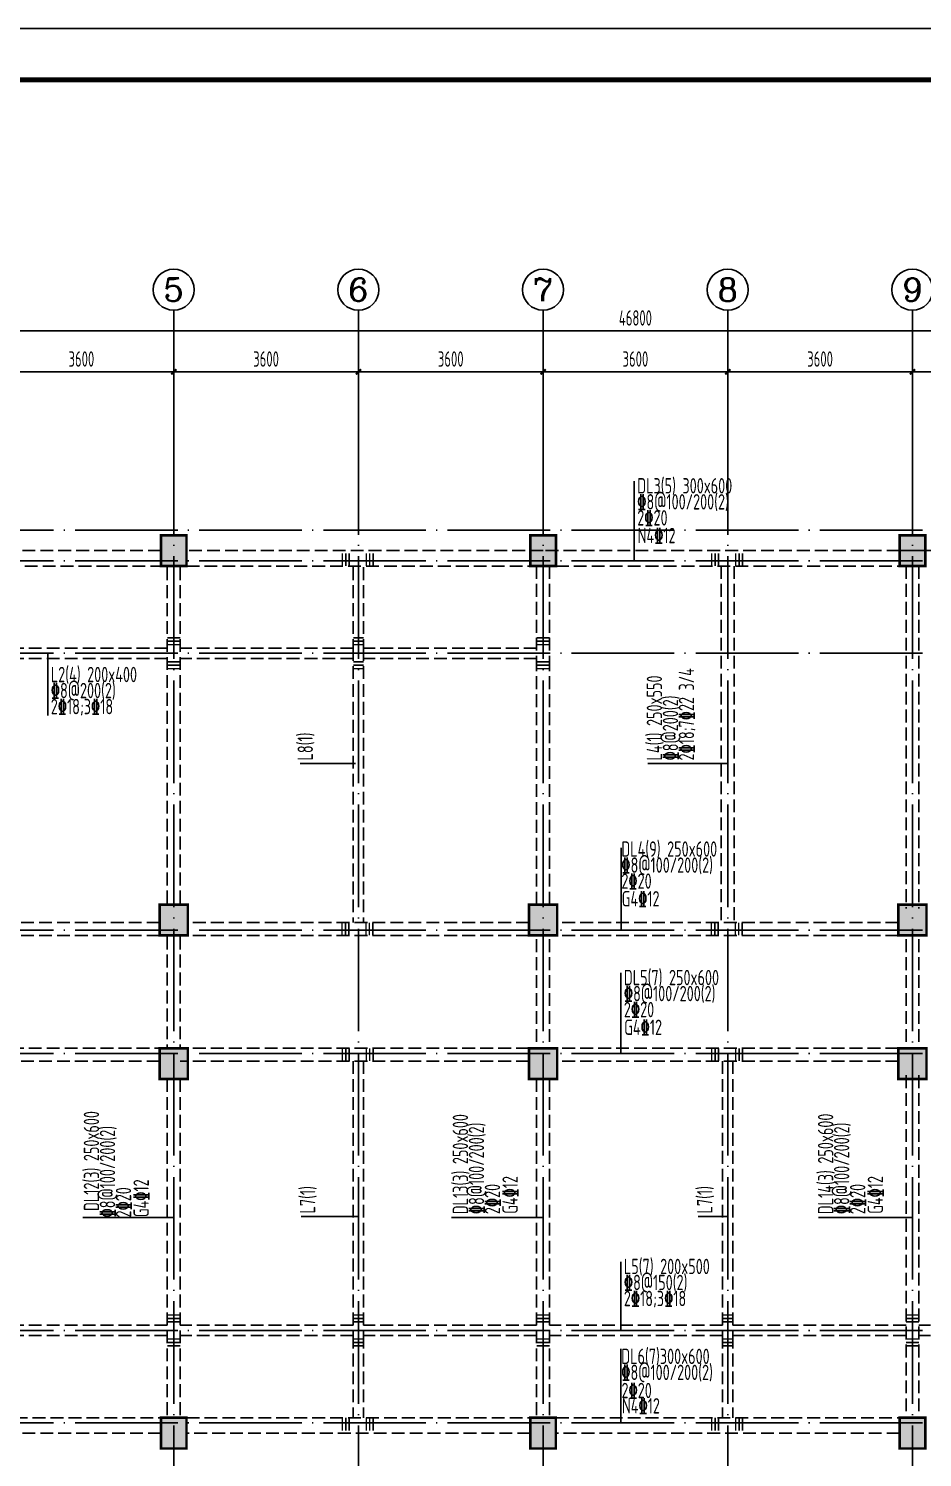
# Model space of a CAD drawing. Extents: x 127019 to 780419, y 327305 to 369305.
# Drawn here: x 382516 to 399941, y 341455 to 369305 of the extents above; entities that cross this region are included whole.
import ezdxf
from ezdxf.enums import TextEntityAlignment as Align

# ---------------------------------------------------------------- set-up
doc = ezdxf.new("R2010")
doc.units = 0
doc.header["$LTSCALE"] = 1000
doc.header["$MEASUREMENT"] = 0
for name, pattern in [('CONTINOUS', [0]), ('DASH', [0.35, 0.25, -0.1]), ('DOTE', [2.42, 2, -0.2, 0.02, -0.2])]:
    doc.linetypes.add(name, pattern=pattern)
doc.layers.get('0').update_dxf_attribs({"linetype": 'CONTINUOUS'})
doc.layers.get('Defpoints').update_dxf_attribs({"linetype": 'CONTINUOUS'})
for name, color, linetype in [('2106', 2, 'CONTINUOUS'), ('AXIS_TEXT', 7, 'CONTINUOUS'), ('COLU', 7, 'CONTINUOUS'), ('COLUMN', 7, 'CONTINUOUS'), ('DIM', 3, 'CONTINUOUS'), ('DOTE', 8, 'DOTE'), ('PUB_TITLE', 4, 'CONTINUOUS'), ('REIN', 1, 'CONTINUOUS'), ('柱涂实', 54, 'CONTINUOUS'), ('梁', 4, 'CONTINUOUS'), ('梁虚线', 4, 'DASH'), ('梁集中标注', 2, 'CONTINUOUS')]:
    doc.layers.add(name, color=color, linetype=linetype)
doc.styles.add('COMPLEX', font='COMPLEX.shx')
doc.styles.add('TSSD_Dimension', font='gbxwxt.shx', dxfattribs={"width": 0.7, "bigfont": 'gbhzfs.shx'})
doc.styles.add('TSSD_Rein', font='tssdeng.shx', dxfattribs={"width": 0.6, "bigfont": 'gbhzfs.shx'})
doc.dimstyles.new('TSSD_100_100', dxfattribs={"dimtxt": 300, "dimasz": 100, "dimexe": 100, "dimexo": 250, "dimgap": 100, "dimtad": 1, "dimdec": 0, "dimzin": 0, "dimdsep": 46, "dimtxsty": 'TSSD_Dimension', "dimblk": 'ARCHTICK', "dimcen": 0, "dimdle": 100, "dimclrt": 7, "dimadec": 0, "dimazin": 0, "dimtfac": 1, "dimtdec": 0, "dimtix": 1, "dimtmove": 2, "dimatfit": 3, "dimfxl": 0, "dimtolj": 1, "dimtzin": 0, "dimarcsym": 0})

# ---------------------------------------------------------------- blocks, each defined once
blk = doc.blocks.new('_ArchTick')
at = {"color": 0, "linetype": 'ByBlock', "const_width": 0.4}
blk.add_lwpolyline([(-0.5, -0.5), (0.5, 0.5)], dxfattribs=at)
blk = doc.blocks.new('*D892')
at = {"layer": 'Defpoints', "color": 0, "transparency": 16777216}
for p in [(396146, 362615), (396146, 361190), (399746, 361190)]:
    blk.add_point(p, dxfattribs=at)
at = {"layer": 'DIM', "color": 0, "lineweight": -2, "transparency": 16777216}
for p, q in [((399846, 362615), (396046, 362615)), ((396146, 361440), (396146, 362715)), ((399746, 361440), (399746, 362715))]:
    blk.add_line(p, q, dxfattribs=at)
at = {"layer": 'DIM', "color": 0, "lineweight": -2, "transparency": 16777216, "xscale": 100, "yscale": 100, "zscale": 100, "rotation": 180}
blk.add_blockref('_ArchTick', (396146, 362615), dxfattribs=at)
at = {"layer": 'DIM', "color": 0, "lineweight": -2, "transparency": 16777216, "xscale": 100, "yscale": 100, "zscale": 100}
blk.add_blockref('_ArchTick', (399746, 362615), dxfattribs=at)
at = {"layer": 'DIM', "color": 7, "transparency": 16777216, "insert": (397946, 362865), "char_height": 300, "attachment_point": 5, "style": 'TSSD_Dimension'}
blk.add_mtext('\\A1;3600', dxfattribs=at)
blk = doc.blocks.new('_axiso')
blk.add_circle((0, 0), 0.5)
at = {"layer": 'AXIS_TEXT', "style": 'COMPLEX', "width": 1.041667}
blk.add_attdef('A', text='', height=0.56, dxfattribs=at).set_placement((-0.25, -0.28), (0.25, -0.28), align=Align.FIT)
blk = doc.blocks.new('*D902')
at = {"layer": 'Defpoints', "color": 0, "transparency": 16777216}
for p in [(388946, 362615), (388946, 361190), (392546, 361190)]:
    blk.add_point(p, dxfattribs=at)
at = {"layer": 'DIM', "color": 0, "lineweight": -2, "transparency": 16777216}
for p, q in [((392646, 362615), (388846, 362615)), ((388946, 361440), (388946, 362715)), ((392546, 361440), (392546, 362715))]:
    blk.add_line(p, q, dxfattribs=at)
at = {"layer": 'DIM', "color": 0, "lineweight": -2, "transparency": 16777216, "xscale": 100, "yscale": 100, "zscale": 100, "rotation": 180}
blk.add_blockref('_ArchTick', (388946, 362615), dxfattribs=at)
at = {"layer": 'DIM', "color": 0, "lineweight": -2, "transparency": 16777216, "xscale": 100, "yscale": 100, "zscale": 100}
blk.add_blockref('_ArchTick', (392546, 362615), dxfattribs=at)
at = {"layer": 'DIM', "color": 7, "transparency": 16777216, "insert": (390746, 362865), "char_height": 300, "attachment_point": 5, "style": 'TSSD_Dimension'}
blk.add_mtext('\\A1;3600', dxfattribs=at)
blk = doc.blocks.new('*D903')
at = {"layer": 'Defpoints', "color": 0, "transparency": 16777216}
for p in [(381746, 362615), (381746, 361190), (385346, 361190)]:
    blk.add_point(p, dxfattribs=at)
at = {"layer": 'DIM', "color": 0, "lineweight": -2, "transparency": 16777216}
for p, q in [((385446, 362615), (381646, 362615)), ((381746, 361440), (381746, 362715)), ((385346, 361440), (385346, 362715))]:
    blk.add_line(p, q, dxfattribs=at)
at = {"layer": 'DIM', "color": 0, "lineweight": -2, "transparency": 16777216, "xscale": 100, "yscale": 100, "zscale": 100, "rotation": 180}
blk.add_blockref('_ArchTick', (381746, 362615), dxfattribs=at)
at = {"layer": 'DIM', "color": 0, "lineweight": -2, "transparency": 16777216, "xscale": 100, "yscale": 100, "zscale": 100}
blk.add_blockref('_ArchTick', (385346, 362615), dxfattribs=at)
at = {"layer": 'DIM', "color": 7, "transparency": 16777216, "insert": (383546, 362865), "char_height": 300, "attachment_point": 5, "style": 'TSSD_Dimension'}
blk.add_mtext('\\A1;3600', dxfattribs=at)
blk = doc.blocks.new('*D906')
at = {"layer": 'Defpoints', "color": 0, "transparency": 16777216}
for p in [(370946, 363415), (370946, 361190), (417746, 361190)]:
    blk.add_point(p, dxfattribs=at)
at = {"layer": 'DIM', "color": 0, "lineweight": -2, "transparency": 16777216}
for p, q in [((370946, 361440), (370946, 363515)), ((417746, 361440), (417746, 363515)), ((417846, 363415), (370846, 363415))]:
    blk.add_line(p, q, dxfattribs=at)
at = {"layer": 'DIM', "color": 0, "lineweight": -2, "transparency": 16777216, "xscale": 100, "yscale": 100, "zscale": 100}
for p, rotation in [((370946, 363415), 179.9999999999991), ((417746, 363415), 359.9999999999991)]:
    blk.add_blockref('_ArchTick', p, dxfattribs=dict(at, rotation=rotation))
at = {"layer": 'DIM', "color": 7, "transparency": 16777216, "insert": (394346, 363665), "char_height": 300, "attachment_point": 5, "style": 'TSSD_Dimension'}
blk.add_mtext('\\A1;46800', dxfattribs=at)
blk = doc.blocks.new('A$C5E704440')
at = {"layer": '2106', "color": 8}
for points in [[(14650, 500), (14150, 500), (14650, -100), (14150, -100)], [(21850, 500), (21350, 500), (21850, -100), (21350, -100)], [(29050, 500), (28550, 500), (29050, -100), (28550, -100)], [(14675, -6700), (14125, -6700), (14675, -7300), (14125, -7300)], [(21875, -6700), (21325, -6700), (21875, -7300), (21325, -7300)], [(29075, -6700), (28525, -6700), (29075, -7300), (28525, -7300)], [(14675, -9500), (14125, -9500), (14675, -10100), (14125, -10100)], [(21875, -9500), (21325, -9500), (21875, -10100), (21325, -10100)], [(29075, -9500), (28525, -9500), (29075, -10100), (28525, -10100)], [(14650, -16700), (14150, -16700), (14650, -17300), (14150, -17300)], [(21850, -16700), (21350, -16700), (21850, -17300), (21350, -17300)], [(29050, -16700), (28550, -16700), (29050, -17300), (28550, -17300)]]:
    blk.add_solid(points, dxfattribs=at)
at = {"layer": 'COLUMN'}
for points in [[(14150, -100), (14650, -100), (14650, 500), (14150, 500)], [(21350, -100), (21850, -100), (21850, 500), (21350, 500)], [(28550, -100), (29050, -100), (29050, 500), (28550, 500)], [(14675, -6700), (14125, -6700), (14125, -7300), (14675, -7300)], [(21325, -7300), (21875, -7300), (21875, -6700), (21325, -6700)], [(28525, -7300), (29075, -7300), (29075, -6700), (28525, -6700)], [(14125, -10100), (14675, -10100), (14675, -9500), (14125, -9500)], [(21325, -10100), (21875, -10100), (21875, -9500), (21325, -9500)], [(28525, -10100), (29075, -10100), (29075, -9500), (28525, -9500)], [(14650, -17300), (14150, -17300), (14150, -16700), (14650, -16700)], [(21850, -17300), (21350, -17300), (21350, -16700), (21850, -16700)], [(29050, -17300), (28550, -17300), (28550, -16700), (29050, -16700)]]:
    blk.add_lwpolyline(points, close=True, dxfattribs=at)
blk = doc.blocks.new('*D918')
at = {"layer": 'Defpoints', "color": 0, "transparency": 16777216}
for p in [(385346, 362615), (385346, 361190), (388946, 361190)]:
    blk.add_point(p, dxfattribs=at)
at = {"layer": 'DIM', "color": 0, "lineweight": -2, "transparency": 16777216}
for p, q in [((389046, 362615), (385246, 362615)), ((385346, 361440), (385346, 362715)), ((388946, 361440), (388946, 362715))]:
    blk.add_line(p, q, dxfattribs=at)
at = {"layer": 'DIM', "color": 0, "lineweight": -2, "transparency": 16777216, "xscale": 100, "yscale": 100, "zscale": 100, "rotation": 180}
blk.add_blockref('_ArchTick', (385346, 362615), dxfattribs=at)
at = {"layer": 'DIM', "color": 0, "lineweight": -2, "transparency": 16777216, "xscale": 100, "yscale": 100, "zscale": 100}
blk.add_blockref('_ArchTick', (388946, 362615), dxfattribs=at)
at = {"layer": 'DIM', "color": 7, "transparency": 16777216, "insert": (387146, 362865), "char_height": 300, "attachment_point": 5, "style": 'TSSD_Dimension'}
blk.add_mtext('\\A1;3600', dxfattribs=at)
blk = doc.blocks.new('*D919')
at = {"layer": 'Defpoints', "color": 0, "transparency": 16777216}
for p in [(392546, 362615), (392546, 361190), (396146, 361190)]:
    blk.add_point(p, dxfattribs=at)
at = {"layer": 'DIM', "color": 0, "lineweight": -2, "transparency": 16777216}
for p, q in [((396246, 362615), (392446, 362615)), ((392546, 361440), (392546, 362715)), ((396146, 361440), (396146, 362715))]:
    blk.add_line(p, q, dxfattribs=at)
at = {"layer": 'DIM', "color": 0, "lineweight": -2, "transparency": 16777216, "xscale": 100, "yscale": 100, "zscale": 100, "rotation": 180}
blk.add_blockref('_ArchTick', (392546, 362615), dxfattribs=at)
at = {"layer": 'DIM', "color": 0, "lineweight": -2, "transparency": 16777216, "xscale": 100, "yscale": 100, "zscale": 100}
blk.add_blockref('_ArchTick', (396146, 362615), dxfattribs=at)
at = {"layer": 'DIM', "color": 7, "transparency": 16777216, "insert": (394346, 362865), "char_height": 300, "attachment_point": 5, "style": 'TSSD_Dimension'}
blk.add_mtext('\\A1;3600', dxfattribs=at)
blk = doc.blocks.new('*D920')
at = {"layer": 'Defpoints', "color": 0, "transparency": 16777216}
for p in [(399746, 362615), (399746, 361190), (403346, 361190)]:
    blk.add_point(p, dxfattribs=at)
at = {"layer": 'DIM', "color": 0, "lineweight": -2, "transparency": 16777216}
for p, q in [((403446, 362615), (399646, 362615)), ((399746, 361440), (399746, 362715)), ((403346, 361440), (403346, 362715))]:
    blk.add_line(p, q, dxfattribs=at)
at = {"layer": 'DIM', "color": 0, "lineweight": -2, "transparency": 16777216, "xscale": 100, "yscale": 100, "zscale": 100, "rotation": 180}
blk.add_blockref('_ArchTick', (399746, 362615), dxfattribs=at)
at = {"layer": 'DIM', "color": 0, "lineweight": -2, "transparency": 16777216, "xscale": 100, "yscale": 100, "zscale": 100}
blk.add_blockref('_ArchTick', (403346, 362615), dxfattribs=at)
at = {"layer": 'DIM', "color": 7, "transparency": 16777216, "insert": (401546, 362865), "char_height": 300, "attachment_point": 5, "style": 'TSSD_Dimension'}
blk.add_mtext('\\A1;3600', dxfattribs=at)

msp = doc.modelspace()

# ---------------------------------------------------------------- linework, layer by layer
at = {"layer": 'COLU', "const_width": 50}
for points in [[(385095.9, 359430), (385595.9, 359430), (385595.9, 358830), (385095.9, 358830)], [(392296.9, 359430), (392796.9, 359430), (392796.9, 358830), (392296.9, 358830)], [(399496.9, 359430), (399996.9, 359430), (399996.9, 358830), (399496.9, 358830)], [(385070.9, 352230), (385620.9, 352230), (385620.9, 351630), (385070.9, 351630)], [(392270.9, 352230), (392820.9, 352230), (392820.9, 351630), (392270.9, 351630)], [(399470.9, 352230), (400020.9, 352230), (400020.9, 351630), (399470.9, 351630)], [(385070.9, 349430), (385620.9, 349430), (385620.9, 348830), (385070.9, 348830)], [(392270.9, 349430), (392820.9, 349430), (392820.9, 348830), (392270.9, 348830)], [(399470.9, 349430), (400020.9, 349430), (400020.9, 348830), (399470.9, 348830)], [(385095.6, 342230), (385595.6, 342230), (385595.6, 341630), (385095.6, 341630)], [(392295.6, 342230), (392795.6, 342230), (392795.6, 341630), (392295.6, 341630)], [(399495.6, 342230), (399995.6, 342230), (399995.6, 341630), (399495.6, 341630)]]:
    msp.add_lwpolyline(points, close=True, dxfattribs=at)
at = {"layer": 'DIM'}
for p, q in [((385345.9, 363815.2), (385345.9, 361490.2)), ((388945.9, 363815.2), (388945.9, 361490.2)), ((392545.9, 363815.2), (392545.9, 361490.2)), ((396145.9, 363815.2), (396145.9, 361490.2)), ((399745.9, 363815.2), (399745.9, 361490.2))]:
    msp.add_line(p, q, dxfattribs=at)
at = {"layer": 'DOTE'}
for p, q in [((385345.9, 361440.2), (385345.9, 339619.8)), ((388945.9, 361440.2), (388945.9, 339619.8)), ((392545.9, 361440.2), (392545.9, 339619.8)), ((396145.9, 361440.2), (396145.9, 339619.8)), ((399745.9, 361440.2), (399745.9, 339619.8)), ((419303.2, 359530), (369533.5, 359530)), ((419303.2, 358930), (369699.6, 358930)), ((419303.2, 357130), (369699.6, 357130)), ((419303.2, 351730), (369699.6, 351730)), ((419303.2, 349330), (369699.6, 349330)), ((419303.2, 343930), (369699.6, 343930)), ((419303.2, 342130), (369699.6, 342130))]:
    msp.add_line(p, q, dxfattribs=at)
at = {"layer": 'PUB_TITLE'}
msp.add_lwpolyline([(364619.2, 327305.3), (424019.2, 327305.3), (424019.2, 369305.3), (364619.2, 369305.3)], close=True, dxfattribs=at)
at = {"layer": 'PUB_TITLE', "const_width": 100}
msp.add_lwpolyline([(365613.9, 328305.3), (423013.9, 328305.3), (423013.9, 368305.3), (365613.9, 368305.3)], close=True, dxfattribs=at)
at = {"layer": 'REIN', "const_width": 30}
for points in [[(388633.4, 358830), (388633.4, 359080)], [(388633.4, 358829.3), (388633.4, 359054.3)], [(388700, 358830), (388700, 359080)], [(388700, 358829.3), (388700, 359054.3)], [(388766.7, 358830), (388766.7, 359080)], [(388766.7, 358829.3), (388766.7, 359054.3)], [(389100, 358830), (389100, 359080)], [(389100, 358829.3), (389100, 359054.3)], [(389166.7, 358830), (389166.7, 359080)], [(389166.7, 358829.3), (389166.7, 359054.3)], [(389233.4, 358830), (389233.4, 359080)], [(389233.4, 358829.3), (389233.4, 359054.3)], [(395833.4, 358830), (395833.4, 359080)], [(395833.4, 358829.3), (395833.4, 359054.3)], [(395900, 358830), (395900, 359080)], [(395900, 358829.3), (395900, 359054.3)], [(395966.7, 358830), (395966.7, 359080)], [(395966.7, 358829.3), (395966.7, 359054.3)], [(396300, 358830), (396300, 359080)], [(396300, 358829.3), (396300, 359054.3)], [(396366.7, 358830), (396366.7, 359080)], [(396366.7, 358829.3), (396366.7, 359054.3)], [(396433.4, 358830), (396433.4, 359080)], [(396433.4, 358829.3), (396433.4, 359054.3)], [(385220.9, 357430), (385445.9, 357430)], [(385220.9, 357363.3), (385445.9, 357363.3)], [(385221.6, 357430), (385471.6, 357430)], [(385221.6, 357363.3), (385471.6, 357363.3)], [(388845.4, 357430), (389045.4, 357430)], [(388845.4, 357363.3), (389045.4, 357363.3)], [(392420.9, 357430), (392645.9, 357430)], [(392420.9, 357363.3), (392645.9, 357363.3)], [(392421.6, 357430), (392671.6, 357430)], [(392421.6, 357363.3), (392671.6, 357363.3)], [(385220.9, 357296.7), (385445.9, 357296.7)], [(385221.6, 357296.7), (385471.6, 357296.7)], [(388845.4, 357296.7), (389045.4, 357296.7)], [(392420.9, 357296.7), (392645.9, 357296.7)], [(392421.6, 357296.7), (392671.6, 357296.7)], [(385220.9, 356963.3), (385445.9, 356963.3)], [(385220.9, 356896.7), (385445.9, 356896.7)], [(385220.9, 356830), (385445.9, 356830)], [(385221.6, 356963.3), (385471.6, 356963.3)], [(385221.6, 356896.7), (385471.6, 356896.7)], [(385221.6, 356830), (385471.6, 356830)], [(388845.4, 356963.3), (389045.4, 356963.3)], [(388845.4, 356896.7), (389045.4, 356896.7)], [(388845.4, 356830), (389045.4, 356830)], [(392420.9, 356963.3), (392645.9, 356963.3)], [(392420.9, 356896.7), (392645.9, 356896.7)], [(392420.9, 356830), (392645.9, 356830)], [(392421.6, 356963.3), (392671.6, 356963.3)], [(392421.6, 356896.7), (392671.6, 356896.7)], [(392421.6, 356830), (392671.6, 356830)], [(388626.5, 351630.7), (388626.5, 351880.7)], [(388626.5, 351630), (388626.5, 351855)], [(388693.2, 351630.7), (388693.2, 351880.7)], [(388693.2, 351630), (388693.2, 351855)], [(388759.9, 351630.7), (388759.9, 351880.7)], [(388759.9, 351630), (388759.9, 351855)], [(389093.2, 351630.7), (389093.2, 351880.7)], [(389093.2, 351630), (389093.2, 351855)], [(389159.9, 351630.7), (389159.9, 351880.7)], [(389159.9, 351630), (389159.9, 351855)], [(389226.5, 351630.7), (389226.5, 351880.7)], [(389226.5, 351630), (389226.5, 351855)], [(395826.5, 351630.7), (395826.5, 351880.7)], [(395826.5, 351630), (395826.5, 351855)], [(395893.2, 351630.7), (395893.2, 351880.7)], [(395893.2, 351630), (395893.2, 351855)], [(395959.9, 351630.7), (395959.9, 351880.7)], [(395959.9, 351630), (395959.9, 351855)], [(396293.2, 351630.7), (396293.2, 351880.7)], [(396293.2, 351630), (396293.2, 351855)], [(396359.9, 351630.7), (396359.9, 351880.7)], [(396359.9, 351630), (396359.9, 351855)], [(396426.5, 351630.7), (396426.5, 351880.7)], [(396426.5, 351630), (396426.5, 351855)], [(388633.4, 349180), (388633.4, 349430)], [(388633.4, 349179.3), (388633.4, 349404.3)], [(388700, 349180), (388700, 349430)], [(388700, 349179.3), (388700, 349404.3)], [(388766.7, 349180), (388766.7, 349430)], [(388766.7, 349179.3), (388766.7, 349404.3)], [(389100, 349180), (389100, 349430)], [(389100, 349179.3), (389100, 349404.3)], [(389166.7, 349180), (389166.7, 349430)], [(389166.7, 349179.3), (389166.7, 349404.3)], [(389233.4, 349180), (389233.4, 349430)], [(389233.4, 349179.3), (389233.4, 349404.3)], [(395833.4, 349180), (395833.4, 349430)], [(395833.4, 349179.3), (395833.4, 349404.3)], [(395900, 349180), (395900, 349430)], [(395900, 349179.3), (395900, 349404.3)], [(395966.7, 349180), (395966.7, 349430)], [(395966.7, 349179.3), (395966.7, 349404.3)], [(396300, 349180), (396300, 349430)], [(396300, 349179.3), (396300, 349404.3)], [(396366.7, 349180), (396366.7, 349430)], [(396366.7, 349179.3), (396366.7, 349404.3)], [(396433.4, 349180), (396433.4, 349430)], [(396433.4, 349179.3), (396433.4, 349404.3)], [(385220.9, 344230), (385445.9, 344230)], [(385221.6, 344230), (385471.6, 344230)], [(388845.4, 344230), (389045.4, 344230)], [(392420.9, 344230), (392645.9, 344230)], [(392421.6, 344230), (392671.6, 344230)], [(396045.4, 344230), (396245.4, 344230)], [(399620.9, 344230), (399845.9, 344230)], [(399621.6, 344230), (399871.6, 344230)], [(385220.9, 344163.3), (385445.9, 344163.3)], [(385220.9, 344096.7), (385445.9, 344096.7)], [(385221.6, 344163.3), (385471.6, 344163.3)], [(385221.6, 344096.7), (385471.6, 344096.7)], [(388845.4, 344163.3), (389045.4, 344163.3)], [(388845.4, 344096.7), (389045.4, 344096.7)], [(392420.9, 344163.3), (392645.9, 344163.3)], [(392420.9, 344096.7), (392645.9, 344096.7)], [(392421.6, 344163.3), (392671.6, 344163.3)], [(392421.6, 344096.7), (392671.6, 344096.7)], [(396045.4, 344163.3), (396245.4, 344163.3)], [(396045.4, 344096.7), (396245.4, 344096.7)], [(399620.9, 344163.3), (399845.9, 344163.3)], [(399620.9, 344096.7), (399845.9, 344096.7)], [(399621.6, 344163.3), (399871.6, 344163.3)], [(399621.6, 344096.7), (399871.6, 344096.7)], [(385220.9, 343763.3), (385445.9, 343763.3)], [(385220.9, 343696.7), (385445.9, 343696.7)], [(385221.6, 343763.3), (385471.6, 343763.3)], [(385221.6, 343696.7), (385471.6, 343696.7)], [(388845.4, 343763.3), (389045.4, 343763.3)], [(388845.4, 343696.7), (389045.4, 343696.7)], [(392420.9, 343763.3), (392645.9, 343763.3)], [(392420.9, 343696.7), (392645.9, 343696.7)], [(392421.6, 343763.3), (392671.6, 343763.3)], [(392421.6, 343696.7), (392671.6, 343696.7)], [(396045.4, 343763.3), (396245.4, 343763.3)], [(396045.4, 343696.7), (396245.4, 343696.7)], [(399620.9, 343763.3), (399845.9, 343763.3)], [(399620.9, 343696.7), (399845.9, 343696.7)], [(399621.6, 343763.3), (399871.6, 343763.3)], [(399621.6, 343696.7), (399871.6, 343696.7)], [(385220.9, 343630), (385445.9, 343630)], [(385221.6, 343630), (385471.6, 343630)], [(388845.4, 343630), (389045.4, 343630)], [(392420.9, 343630), (392645.9, 343630)], [(392421.6, 343630), (392671.6, 343630)], [(396045.4, 343630), (396245.4, 343630)], [(399620.9, 343630), (399845.9, 343630)], [(399621.6, 343630), (399871.6, 343630)], [(388633.4, 341980), (388633.4, 342230)], [(388633.4, 341979.3), (388633.4, 342204.3)], [(388700, 341980), (388700, 342230)], [(388700, 341979.3), (388700, 342204.3)], [(388766.7, 341980), (388766.7, 342230)], [(388766.7, 341979.3), (388766.7, 342204.3)], [(389100, 341980), (389100, 342230)], [(389100, 341979.3), (389100, 342204.3)], [(389166.7, 341980), (389166.7, 342230)], [(389166.7, 341979.3), (389166.7, 342204.3)], [(389233.4, 341980), (389233.4, 342230)], [(389233.4, 341979.3), (389233.4, 342204.3)], [(395833.4, 341980), (395833.4, 342230)], [(395833.4, 341979.3), (395833.4, 342204.3)], [(395900, 341980), (395900, 342230)], [(395900, 341979.3), (395900, 342204.3)], [(395966.7, 341980), (395966.7, 342230)], [(395966.7, 341979.3), (395966.7, 342204.3)], [(396300, 341980), (396300, 342230)], [(396300, 341979.3), (396300, 342204.3)], [(396366.7, 341980), (396366.7, 342230)], [(396366.7, 341979.3), (396366.7, 342204.3)], [(396433.4, 341980), (396433.4, 342230)], [(396433.4, 341979.3), (396433.4, 342204.3)]]:
    msp.add_lwpolyline(points, dxfattribs=at)
at = {"layer": '梁'}
msp.add_line((406695.9, 359130), (399495.9, 359130), dxfattribs=at)
at = {"layer": '梁虚线'}
for p, q in [((385095.6, 359130), (378241.9, 359130)), ((392545.9, 359130), (385595.6, 359130)), ((399495.9, 359130), (392545.9, 359130)), ((378241.9, 358830), (385095.6, 358830)), ((385220.9, 358805), (385220.9, 352230)), ((385470.9, 358805), (385470.9, 352230)), ((385595.6, 358830), (392295.6, 358830)), ((388845.9, 358805), (388845.9, 357230)), ((389045.9, 358805), (389045.9, 357230)), ((392420.9, 358830), (392420.9, 357030)), ((392670.9, 358830), (392670.9, 357030)), ((392795.6, 358830), (399495.9, 358830)), ((396020.9, 358830), (396020.9, 351880)), ((396270.9, 358830), (396270.9, 351880)), ((399620.9, 358830), (399620.9, 352155)), ((399870.9, 358830), (399870.9, 352155)), ((385220.9, 357230), (381845.9, 357230)), ((388845.9, 357230), (385470.9, 357230)), ((388845.9, 357230), (388845.9, 351880)), ((392420.9, 357230), (389045.9, 357230)), ((389045.9, 357230), (389045.9, 351880)), ((385220.9, 357030), (381845.9, 357030)), ((388845.9, 357030), (385470.9, 357030)), ((392420.9, 357030), (389045.9, 357030)), ((392420.9, 357030), (392420.9, 352155)), ((392670.9, 357030), (392670.9, 352155)), ((385070.9, 351880), (378395.6, 351880)), ((392270.9, 351880), (385613.8, 351880)), ((399470.9, 351880), (392820.9, 351880)), ((385070.9, 351630), (378395.6, 351630)), ((385220.9, 351605), (385220.9, 349455)), ((385470.9, 351605), (385470.9, 349455)), ((392270.9, 351630), (385613.8, 351630)), ((392420.9, 351555), (392420.9, 349505)), ((392670.9, 351555), (392670.9, 349505)), ((399470.9, 351630), (392820.9, 351630)), ((399620.9, 351555), (399620.9, 349505)), ((399870.9, 351555), (399870.9, 349505)), ((385220.9, 349430), (378395.6, 349430)), ((392270.9, 349430), (385470.9, 349430)), ((399470.9, 349430), (392820.9, 349430)), ((385070.9, 349180), (378395.6, 349180)), ((392270.9, 349180), (385470.9, 349180)), ((388845.9, 349180), (388845.9, 343830)), ((389045.9, 349180), (389045.9, 343830)), ((399470.9, 349180), (392820.9, 349180)), ((396045.9, 349180), (396045.9, 343830)), ((396245.9, 349180), (396245.9, 343830)), ((385220.9, 348830), (385220.9, 342230)), ((385470.9, 348830), (385470.9, 342230)), ((392420.9, 348830), (392420.9, 342230)), ((392670.9, 348830), (392670.9, 342230)), ((399620.9, 348905), (399620.9, 342304.7)), ((399870.9, 348905), (399870.9, 342304.7)), ((385220.9, 344030), (381845.9, 344030)), ((388845.9, 344030), (385470.9, 344030)), ((392420.9, 344030), (389045.9, 344030)), ((396045.9, 344030), (392670.9, 344030)), ((399620.9, 344030), (396245.9, 344030)), ((403245.9, 344030), (399870.9, 344030)), ((385220.9, 343830), (381845.9, 343830)), ((388845.9, 343830), (385470.9, 343830)), ((388845.9, 343830), (388845.9, 342230)), ((392420.9, 343830), (389045.9, 343830)), ((389045.9, 343830), (389045.9, 342230)), ((396045.9, 343830), (392670.9, 343830)), ((396045.9, 343830), (396045.9, 342230)), ((396245.9, 343830), (396245.9, 342230)), ((399620.9, 343830), (396245.9, 343830)), ((403245.9, 343830), (399870.9, 343830)), ((378395.6, 342230), (385095.6, 342230)), ((385595.6, 342230), (392295.6, 342230)), ((392795.6, 342230), (399495.6, 342230)), ((385095.6, 341930), (378395.6, 341930)), ((385095.6, 341930), (378395.6, 341930)), ((392295.6, 341930), (385595.6, 341930)), ((392295.6, 341930), (385595.6, 341930)), ((399495.6, 341930), (392795.6, 341930)), ((399495.6, 341930), (392795.6, 341930))]:
    msp.add_line(p, q, dxfattribs=at)
at = {"layer": '梁集中标注'}
for p, q in [((394320.9, 358930), (394320.9, 360486.3)), ((382893.5, 355915.5), (382893.5, 357130)), ((388888.5, 354978.2), (387807.7, 354978.2)), ((396145, 354978.2), (394588.7, 354978.2)), ((394065.6, 351730), (394065.6, 353339.9)), ((394059.5, 349330), (394059.5, 350901.2)), ((385345, 346134.5), (383573.1, 346134.5)), ((388945, 346149), (387827.6, 346149)), ((392545, 346134.5), (390758.5, 346134.5)), ((396145, 346149), (395569.9, 346149)), ((399745, 346134.5), (397918, 346134.5)), ((394059.5, 343930), (394059.5, 345270.4)), ((394061.6, 342130), (394061.6, 343572.3))]:
    msp.add_line(p, q, dxfattribs=at)

# ---------------------------------------------------------------- block references
at = {"layer": 'DIM'}
ref = msp.add_blockref('_axiso', (385345.9, 364215.2), dxfattribs=dict(at, xscale=-800, yscale=800, zscale=800, rotation=180))
ref.add_attrib('A', '5', dxfattribs={"layer": 'AXIS_TEXT', "height": 448, "style": 'COMPLEX', "width": 1.339286}).set_placement((385145.9, 363991.2), (385545.9, 363991.2), align=Align.FIT)
ref = msp.add_blockref('_axiso', (388945.9, 364215.2), dxfattribs=dict(at, xscale=-800, yscale=800, zscale=800, rotation=180))
ref.add_attrib('A', '6', dxfattribs={"layer": 'AXIS_TEXT', "height": 448, "style": 'COMPLEX', "width": 1.339286}).set_placement((388745.9, 363991.2), (389145.9, 363991.2), align=Align.FIT)
ref = msp.add_blockref('_axiso', (392545.9, 364215.2), dxfattribs=dict(at, xscale=-800, yscale=800, zscale=800, rotation=180))
ref.add_attrib('A', '7', dxfattribs={"layer": 'AXIS_TEXT', "height": 448, "style": 'COMPLEX', "width": 1.339286}).set_placement((392345.9, 363991.2), (392745.9, 363991.2), align=Align.FIT)
ref = msp.add_blockref('_axiso', (396145.9, 364215.2), dxfattribs=dict(at, xscale=-800, yscale=800, zscale=800, rotation=180))
ref.add_attrib('A', '8', dxfattribs={"layer": 'AXIS_TEXT', "height": 448, "style": 'COMPLEX', "width": 1.339286}).set_placement((395945.9, 363991.2), (396345.9, 363991.2), align=Align.FIT)
ref = msp.add_blockref('_axiso', (399745.9, 364215.2), dxfattribs=dict(at, xscale=-800, yscale=800, zscale=800, rotation=180))
ref.add_attrib('A', '9', dxfattribs={"layer": 'AXIS_TEXT', "height": 448, "style": 'COMPLEX', "width": 1.339286}).set_placement((399545.9, 363991.2), (399945.9, 363991.2), align=Align.FIT)
at = {"layer": '柱涂实', "color": 7, "linetype": 'CONTINOUS'}
msp.add_blockref('A$C5E704440', (370945.9, 358930), dxfattribs=at)

# ---------------------------------------------------------------- texts
at = {"layer": '梁集中标注', "style": 'TSSD_Rein', "width": 0.7}
for s, p in [('DL3(5) 300x600', (394382.2, 360243.8)), ('%%1328@100/200(2)', (394382.2, 359931.3)), ('2%%13220', (394382.2, 359618.8)), ('N4%%13212', (394388.9, 359274.5)), ('L2(4) 200x400', (382949.5, 356565.1)), ('%%1328@200(2)', (382949.5, 356252.6)), ('2%%13218;3%%13218', (382949.5, 355940.1)), ('DL4(9) 250x600', (394072.1, 353163.5)), ('%%1328@100/200(2)', (394072.1, 352851)), ('2%%13220', (394072.1, 352538.5)), ('G4%%13212', (394078.8, 352194.3)), ('DL5(7) 250x600', (394120.8, 350658.7)), ('%%1328@100/200(2)', (394120.8, 350346.2)), ('2%%13220', (394120.8, 350033.7)), ('G4%%13212', (394127.5, 349689.4)), ('L5(7) 200x500', (394120.8, 345027.9)), ('%%1328@150(2)', (394120.8, 344715.4)), ('2%%13218;3%%13218', (394120.8, 344402.9)), ('DL6(7)300x600', (394070.6, 343275.6)), ('%%1328@100/200(2)', (394070.6, 342963.1)), ('2%%13220', (394074.7, 342609.8)), ('N4%%13212', (394084, 342310.9))]:
    msp.add_text(s, height=300, dxfattribs=at).set_placement(p)
for s, p in [('2%%13218;7%%13222 3/4', (395490.9, 355039.4)), ('L4(1) 250x550', (394865.9, 355039.4)), ('%%1328@200(2)', (395178.4, 355039.4)), ('L8(1)', (388060.1, 355039.1)), (' DL12(3) 250x600', (383891.7, 346130.9)), ('DL13(3) 250x600', (391083.9, 346195.8)), ('DL14(3) 250x600', (398204, 346195.8)), ('%%1328@100/200(2)', (384204.2, 346130.9)), ('%%1328@100/200(2)', (391396.4, 346195.8)), ('%%1328@100/200(2)', (398516.5, 346195.8)), ('G4%%13212', (384860.9, 346137.7)), ('2%%13220', (391708.9, 346195.8)), ('G4%%13212', (392053.1, 346202.5)), ('2%%13220', (398829, 346195.8)), ('G4%%13212', (399173.3, 346202.5)), ('2%%13220', (384516.7, 346130.9)), ('L7(1)', (388104.7, 346210.3)), ('L7(1)', (395847, 346210.3))]:
    msp.add_text(s, height=300, rotation=90, dxfattribs=at).set_placement(p)

# ---------------------------------------------------------------- dimensions: what is measured, and where the dimension line sits
at = {"layer": 'DIM'}
dim = msp.add_aligned_dim(p1=(417745.9, 361190.2), p2=(370945.9, 361190.2), distance=-2225, dimstyle='TSSD_100_100', dxfattribs=at)
dim.commit()
dim.dimension.update_dxf_attribs({"geometry": '*D906', "text_midpoint": (394345.9, 363665.2)})
for base, p1, p2, picture, middle in [((381745.9, 362615.2), (385345.9, 361190.2), (381745.9, 361190.2), '*D903', (383545.9, 362865.2)), ((385345.9, 362615.2), (388945.9, 361190.2), (385345.9, 361190.2), '*D918', (387145.9, 362865.2)), ((388945.9, 362615.2), (392545.9, 361190.2), (388945.9, 361190.2), '*D902', (390745.9, 362865.2)), ((392545.9, 362615.2), (396145.9, 361190.2), (392545.9, 361190.2), '*D919', (394345.9, 362865.2)), ((396145.9, 362615.2), (399745.9, 361190.2), (396145.9, 361190.2), '*D892', (397945.9, 362865.2)), ((399745.9, 362615.2), (403345.9, 361190.2), (399745.9, 361190.2), '*D920', (401545.9, 362865.2))]:
    dim = msp.add_linear_dim(base=base, p1=p1, p2=p2, dimstyle='TSSD_100_100', dxfattribs=at)
    dim.commit()
    dim.dimension.update_dxf_attribs({"geometry": picture, "text_midpoint": middle})

doc.saveas('drawing.dxf')
